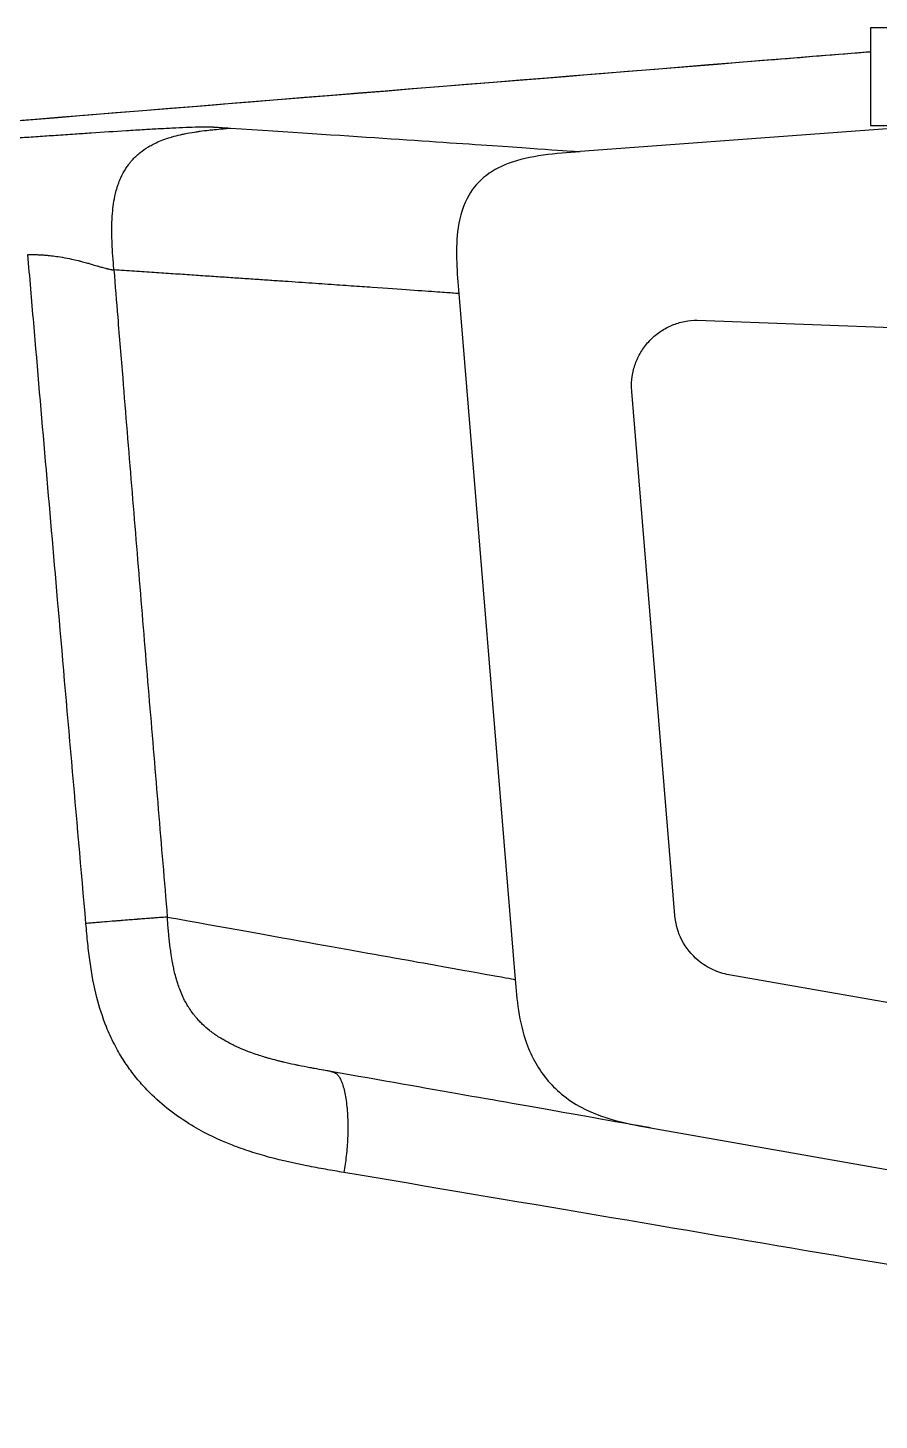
# Model space of a CAD drawing. Header units: inches. Extents: x 0.1 to 2.19, y 0.14 to 1.19.
# Drawn here: x 1.4375 to 1.4893, y 1.0857 to 1.1704 of the extents above; entities that cross this region are included whole.
import ezdxf

# ---------------------------------------------------------------- set-up
doc = ezdxf.new("R2010")
doc.units = ezdxf.units.IN
doc.header["$MEASUREMENT"] = 0

# ---------------------------------------------------------------- blocks, each defined once
blk = doc.blocks.new('bn30-3')
for p, q in [((1.29425, 3.146281), (1.283531, 3.146281)), ((1.283531, 3.146281), (1.283531, 3.140337)), ((1.286656, 3.140294), (1.265873, 3.138748)), ((1.283531, 3.140337), (1.289373, 3.140337)), ((1.258493, 3.130115), (1.261924, 3.088385)), ((1.273003, 3.128494), (1.291456, 3.12779)), ((1.271638, 3.09228), (1.269016, 3.124166)), ((1.344688, 3.076365), (1.274929, 3.088668)), ((1.270154, 3.079356), (1.331066, 3.068613))]:
    blk.add_line(p, q)
for points, knots in [([(1.178626, 3.136345), (1.211495, 3.139006), (1.244395, 3.141668), (1.279393, 3.144496), (1.281462, 3.144664), (1.283531, 3.144831)], [0.002488, 0.002488, 0.002488, 0.002488, 10.000206, 10.000206, 10.628405, 10.628405, 10.628405, 10.628405]), ([(1.231815, 3.139605), (1.23199, 3.139617), (1.232165, 3.139629), (1.232339, 3.13964), (1.232525, 3.139653), (1.232711, 3.139665), (1.232897, 3.139678), (1.233258, 3.139702), (1.233619, 3.139726), (1.23398, 3.139751), (1.23437, 3.139777), (1.23476, 3.139803), (1.23515, 3.139829), (1.23548, 3.139851), (1.23581, 3.139873), (1.236139, 3.139895), (1.236855, 3.139942), (1.237567, 3.139989), (1.238268, 3.140032), (1.238639, 3.140056), (1.239006, 3.140078), (1.239368, 3.1401), (1.239689, 3.140119), (1.240005, 3.140137), (1.240313, 3.140154), (1.240646, 3.140172), (1.240969, 3.140189), (1.241277, 3.140204), (1.241559, 3.140217), (1.241827, 3.140229), (1.242074, 3.140238), (1.242339, 3.140248), (1.242579, 3.140255), (1.242788, 3.140258), (1.242994, 3.140262), (1.243168, 3.140263), (1.243304, 3.14026), (1.243404, 3.140258), (1.243483, 3.140254), (1.243555, 3.140249), (1.243567, 3.140248), (1.243579, 3.140247), (1.243592, 3.140247), (1.243706, 3.140239), (1.24382, 3.140232), (1.243934, 3.140225), (1.244162, 3.14021), (1.244386, 3.140195), (1.244611, 3.140181)], [0, 0, 0, 0, 0.029979, 0.029979, 0.029979, 0.061805, 0.061805, 0.061805, 0.12361, 0.12361, 0.12361, 0.19048, 0.19048, 0.19048, 0.247157, 0.247157, 0.247157, 0.370303, 0.370303, 0.370303, 0.435388, 0.435388, 0.435388, 0.493112, 0.493112, 0.493112, 0.555388, 0.555388, 0.555388, 0.612444, 0.612444, 0.612444, 0.67358, 0.67358, 0.67358, 0.733946, 0.733946, 0.733946, 0.778239, 0.778239, 0.778239, 0.785887, 0.785887, 0.785887, 0.857265, 0.857265, 0.857265, 1, 1, 1, 1]), ([(1.237511, 3.131553), (1.237501, 3.131692), (1.23749, 3.131831), (1.23748, 3.13197), (1.23746, 3.132248), (1.237441, 3.132526), (1.237426, 3.1328), (1.237414, 3.13303), (1.237403, 3.133258), (1.237397, 3.133483), (1.237396, 3.133526), (1.237395, 3.133569), (1.237394, 3.133612), (1.237388, 3.13388), (1.237388, 3.134143), (1.237396, 3.134401), (1.237397, 3.134416), (1.237397, 3.134431), (1.237397, 3.134446), (1.237405, 3.134688), (1.23742, 3.134925), (1.237443, 3.135155), (1.237447, 3.135198), (1.237451, 3.13524), (1.237456, 3.135282), (1.237479, 3.135483), (1.237508, 3.13568), (1.237543, 3.135871), (1.237587, 3.136102), (1.237641, 3.136326), (1.237706, 3.136541), (1.237726, 3.136608), (1.237748, 3.136675), (1.237771, 3.136741), (1.237783, 3.136777), (1.237796, 3.136812), (1.237809, 3.136847), (1.237848, 3.136954), (1.237891, 3.137058), (1.237937, 3.13716), (1.238026, 3.137359), (1.238128, 3.137547), (1.238242, 3.137725), (1.23829, 3.1378), (1.238341, 3.137873), (1.238393, 3.137944), (1.238435, 3.138001), (1.238478, 3.138055), (1.238522, 3.138109), (1.238556, 3.138151), (1.238591, 3.138191), (1.238627, 3.138231), (1.238769, 3.138391), (1.238926, 3.13854), (1.239094, 3.138677), (1.239102, 3.138684), (1.239111, 3.13869), (1.239119, 3.138697), (1.239273, 3.13882), (1.239437, 3.138934), (1.239612, 3.139039), (1.239624, 3.139046), (1.239635, 3.139053), (1.239647, 3.13906), (1.23973, 3.139108), (1.239814, 3.139155), (1.239901, 3.139199), (1.240026, 3.139263), (1.240154, 3.139323), (1.240287, 3.139379), (1.240427, 3.139438), (1.240571, 3.139493), (1.24072, 3.139543), (1.240815, 3.139576), (1.240912, 3.139607), (1.241011, 3.139636), (1.241023, 3.13964), (1.241035, 3.139643), (1.241048, 3.139647), (1.241215, 3.139696), (1.241387, 3.13974), (1.241563, 3.13978), (1.241646, 3.1398), (1.24173, 3.139818), (1.241814, 3.139835), (1.242013, 3.139876), (1.242216, 3.139912), (1.242422, 3.139944), (1.24251, 3.139958), (1.242598, 3.139971), (1.242687, 3.139983), (1.242709, 3.139986), (1.242731, 3.139989), (1.242753, 3.139992), (1.242931, 3.140016), (1.243112, 3.140038), (1.243294, 3.140058), (1.2434, 3.14007), (1.243507, 3.140081), (1.243614, 3.140091), (1.243799, 3.14011), (1.243985, 3.140127), (1.244171, 3.140143), (1.244304, 3.140155), (1.244437, 3.140166), (1.244571, 3.140177), (1.244584, 3.140179), (1.244598, 3.14018), (1.244611, 3.140181)], [0, 0, 0, 0, 0.026642, 0.026642, 0.026642, 0.080108, 0.080108, 0.080108, 0.125, 0.125, 0.125, 0.133598, 0.133598, 0.133598, 0.187091, 0.187091, 0.187091, 0.190216, 0.190216, 0.190216, 0.240702, 0.240702, 0.240702, 0.25, 0.25, 0.25, 0.294512, 0.294512, 0.294512, 0.348654, 0.348654, 0.348654, 0.365775, 0.365775, 0.365775, 0.375, 0.375, 0.375, 0.403221, 0.403221, 0.403221, 0.458342, 0.458342, 0.458342, 0.481644, 0.481644, 0.481644, 0.5, 0.5, 0.5, 0.514155, 0.514155, 0.514155, 0.570819, 0.570819, 0.570819, 0.573562, 0.573562, 0.573562, 0.625, 0.625, 0.625, 0.628464, 0.628464, 0.628464, 0.652596, 0.652596, 0.652596, 0.687198, 0.687198, 0.687198, 0.723674, 0.723674, 0.723674, 0.747096, 0.747096, 0.747096, 0.75, 0.75, 0.75, 0.789532, 0.789532, 0.789532, 0.808206, 0.808206, 0.808206, 0.851897, 0.851897, 0.851897, 0.870437, 0.870437, 0.870437, 0.875, 0.875, 0.875, 0.911998, 0.911998, 0.911998, 0.93359, 0.93359, 0.93359, 0.970803, 0.970803, 0.970803, 0.997312, 0.997312, 0.997312, 1, 1, 1, 1]), ([(1.244611, 3.140181), (1.251656, 3.139724), (1.256979, 3.139362), (1.264027, 3.138878), (1.265812, 3.138752), (1.265873, 3.138748)], [0, 0, 0, 0, 0.25, 0.25, 0.4956249, 0.4956249, 0.4956249, 0.4956249]), ([(1.265873, 3.138748), (1.264397, 3.138638), (1.262816, 3.138521), (1.260954, 3.137815), (1.260446, 3.137543), (1.259582, 3.136816), (1.259249, 3.136394), (1.258671, 3.135273), (1.258504, 3.134574), (1.258284, 3.132664), (1.258391, 3.131363), (1.258494, 3.130115)], [-1.379741, -1.379741, -1.379741, -1.379741, -0.942627, -0.942627, -0.764775, -0.764775, -0.594469, -0.594469, -0.375744, -0.375744, -0.000009, -0.000009, -0.000009, -0.000009]), ([(1.232279, 3.132489), (1.2323, 3.132489), (1.23232, 3.132489), (1.232341, 3.13249), (1.232395, 3.13249), (1.23245, 3.13249), (1.232505, 3.13249), (1.232581, 3.132489), (1.232656, 3.132488), (1.232731, 3.132486), (1.232807, 3.132484), (1.232882, 3.132481), (1.232957, 3.132478), (1.232972, 3.132477), (1.232988, 3.132476), (1.233003, 3.132476), (1.233008, 3.132475), (1.233013, 3.132475), (1.233018, 3.132475), (1.233073, 3.132472), (1.233127, 3.132469), (1.233182, 3.132465), (1.233257, 3.13246), (1.233331, 3.132455), (1.233405, 3.132448), (1.233482, 3.132442), (1.233558, 3.132434), (1.233634, 3.132426), (1.233685, 3.132421), (1.233736, 3.132415), (1.233786, 3.132409), (1.233798, 3.132408), (1.233809, 3.132406), (1.23382, 3.132405), (1.233961, 3.132388), (1.234099, 3.132368), (1.234235, 3.132347), (1.23424, 3.132346), (1.234246, 3.132345), (1.234252, 3.132344), (1.234442, 3.132314), (1.234626, 3.132281), (1.234804, 3.132244), (1.234851, 3.132234), (1.234898, 3.132225), (1.234944, 3.132215), (1.23508, 3.132185), (1.235213, 3.132154), (1.235343, 3.132121), (1.235408, 3.132105), (1.235473, 3.132088), (1.235537, 3.132072), (1.235585, 3.132059), (1.235633, 3.132046), (1.235681, 3.132033), (1.235737, 3.132018), (1.235792, 3.132002), (1.235847, 3.131987), (1.235924, 3.131965), (1.235999, 3.131944), (1.236072, 3.131923), (1.236155, 3.131899), (1.236235, 3.131875), (1.236313, 3.131852), (1.23637, 3.131835), (1.236426, 3.131819), (1.236481, 3.131803), (1.236513, 3.131793), (1.236545, 3.131784), (1.236576, 3.131774), (1.236631, 3.131758), (1.236684, 3.131743), (1.236736, 3.131728), (1.236772, 3.131717), (1.236808, 3.131707), (1.236843, 3.131697), (1.236903, 3.13168), (1.23696, 3.131664), (1.237015, 3.13165), (1.237031, 3.131646), (1.237048, 3.131641), (1.237064, 3.131637), (1.237078, 3.131633), (1.237093, 3.13163), (1.237107, 3.131626), (1.237154, 3.131615), (1.237199, 3.131604), (1.237241, 3.131595), (1.237291, 3.131584), (1.237338, 3.131575), (1.23738, 3.131569), (1.237384, 3.131568), (1.237387, 3.131568), (1.23739, 3.131567), (1.237398, 3.131566), (1.237406, 3.131565), (1.237414, 3.131564), (1.237449, 3.131559), (1.237481, 3.131556), (1.237511, 3.131553)], [0, 0, 0, 0, 0.0083649, 0.0083649, 0.0083649, 0.0308989, 0.0308989, 0.0308989, 0.0620184, 0.0620184, 0.0620184, 0.0933478, 0.0933478, 0.0933478, 0.0997869, 0.0997869, 0.0997869, 0.1018624, 0.1018624, 0.1018624, 0.1248757, 0.1248757, 0.1248757, 0.1565901, 0.1565901, 0.1565901, 0.1895578, 0.1895578, 0.1895578, 0.2118155, 0.2118155, 0.2118155, 0.2167667, 0.2167667, 0.2167667, 0.2787654, 0.2787654, 0.2787654, 0.2814964, 0.2814964, 0.2814964, 0.368223, 0.368223, 0.368223, 0.3910176, 0.3910176, 0.3910176, 0.4587284, 0.4587284, 0.4587284, 0.4932804, 0.4932804, 0.4932804, 0.5196179, 0.5196179, 0.5196179, 0.5509339, 0.5509339, 0.5509339, 0.5952045, 0.5952045, 0.5952045, 0.6453726, 0.6453726, 0.6453726, 0.6823302, 0.6823302, 0.6823302, 0.7043309, 0.7043309, 0.7043309, 0.7429613, 0.7429613, 0.7429613, 0.770366, 0.770366, 0.770366, 0.8176355, 0.8176355, 0.8176355, 0.8321057, 0.8321057, 0.8321057, 0.8451345, 0.8451345, 0.8451345, 0.8886888, 0.8886888, 0.8886888, 0.9405408, 0.9405408, 0.9405408, 0.9446651, 0.9446651, 0.9446651, 0.9547621, 0.9547621, 0.9547621, 0.999999, 0.999999, 0.999999, 0.999999]), ([(1.235811, 3.09179), (1.235233, 3.098354), (1.234659, 3.104919), (1.234089, 3.111484), (1.233601, 3.117098), (1.233117, 3.122711), (1.232636, 3.128324), (1.232517, 3.129713), (1.232398, 3.131101), (1.232279, 3.132489)], [0, 0, 0, 0, 0.4839191, 0.4839191, 0.4839191, 0.8976755, 0.8976755, 0.8976755, 1, 1, 1, 1]), ([(1.258493, 3.130115), (1.258479, 3.130116), (1.258254, 3.130132), (1.257296, 3.1302), (1.25565, 3.130316), (1.253933, 3.130436), (1.252612, 3.130529), (1.251959, 3.130574), (1.251268, 3.130622), (1.25054, 3.130673), (1.249775, 3.130726), (1.248971, 3.130781), (1.248129, 3.130839), (1.247248, 3.130899), (1.246328, 3.130962), (1.245368, 3.131027), (1.244369, 3.131095), (1.243329, 3.131165), (1.242249, 3.131238), (1.241128, 3.131313), (1.239965, 3.13139), (1.238764, 3.13147), (1.237929, 3.131525), (1.237511, 3.131553)], [0.5044264, 0.5044264, 0.5044264, 0.5044264, 0.5620366, 0.624381, 0.6870336, 0.7499941, 0.7642457, 0.7785541, 0.7929194, 0.8073415, 0.8218204, 0.8363562, 0.8509488, 0.8655983, 0.8803045, 0.8950676, 0.9098875, 0.9247642, 0.9396978, 0.9546881, 0.9697353, 0.9848392, 1, 1, 1, 1]), ([(1.237511, 3.131553), (1.237589, 3.130595), (1.237667, 3.129637), (1.237745, 3.128678), (1.237846, 3.127446), (1.237946, 3.126214), (1.238047, 3.124982), (1.238226, 3.122792), (1.238406, 3.120603), (1.238585, 3.118414), (1.238765, 3.116228), (1.238945, 3.114041), (1.239126, 3.111855), (1.239306, 3.109666), (1.239487, 3.107478), (1.239669, 3.105289), (1.23985, 3.103104), (1.240032, 3.100918), (1.240214, 3.098732), (1.240396, 3.096548), (1.240578, 3.094363), (1.240761, 3.092179)], [0, 0, 0, 0, 0.073004, 0.073004, 0.073004, 0.166886, 0.166886, 0.166886, 0.333684, 0.333684, 0.333684, 0.500275, 0.500275, 0.500275, 0.667016, 0.667016, 0.667016, 0.833551, 0.833551, 0.833551, 1, 1, 1, 1]), ([(1.269016, 3.124166), (1.269007, 3.124278), (1.269003, 3.124388), (1.269003, 3.124741), (1.269027, 3.12501), (1.269132, 3.125538), (1.269213, 3.125797), (1.269402, 3.126253), (1.269527, 3.126492), (1.269826, 3.12694), (1.27, 3.127148), (1.270349, 3.127497), (1.270557, 3.12767), (1.271004, 3.127969), (1.271244, 3.128095), (1.2717, 3.128284), (1.271958, 3.128365), (1.272486, 3.12847), (1.272756, 3.128494), (1.273003, 3.128494)], [1.1530289, 1.1530289, 1.1530289, 1.1530289, 1.1847716, 1.1847716, 1.2588197, 1.2588197, 1.3328678, 1.3328678, 1.4069159, 1.4069159, 1.4809641, 1.4809641, 1.5550124, 1.5550124, 1.6290607, 1.6290607, 1.7031091, 1.7031091, 1.7771574, 1.7771574, 1.7771574, 1.7771574]), ([(1.240761, 3.092179), (1.240755, 3.092178), (1.240749, 3.092178), (1.240743, 3.092178), (1.240735, 3.092177), (1.240726, 3.092177), (1.240718, 3.092176), (1.240662, 3.092173), (1.240597, 3.092169), (1.240522, 3.092164), (1.24045, 3.09216), (1.24037, 3.092153), (1.240281, 3.092146), (1.24022, 3.092141), (1.240154, 3.092136), (1.240083, 3.092131), (1.240056, 3.092129), (1.240027, 3.092127), (1.239998, 3.092125), (1.23996, 3.092122), (1.23992, 3.092119), (1.239879, 3.092116), (1.239813, 3.092111), (1.239745, 3.092106), (1.239674, 3.0921), (1.239559, 3.092091), (1.239437, 3.092082), (1.239309, 3.092072), (1.239193, 3.092063), (1.239071, 3.092053), (1.238945, 3.092043), (1.238931, 3.092042), (1.238916, 3.092041), (1.238902, 3.09204), (1.238879, 3.092038), (1.238856, 3.092036), (1.238832, 3.092034), (1.23871, 3.092025), (1.238583, 3.092015), (1.238452, 3.092004), (1.238292, 3.091991), (1.238126, 3.091978), (1.237956, 3.091965), (1.237866, 3.091958), (1.237775, 3.09195), (1.237683, 3.091943), (1.237608, 3.091937), (1.237533, 3.091931), (1.237457, 3.091925), (1.237441, 3.091923), (1.237424, 3.091922), (1.237408, 3.091921), (1.237207, 3.091905), (1.237005, 3.09189), (1.2368, 3.091874), (1.236686, 3.091865), (1.236571, 3.091855), (1.236455, 3.091845), (1.236344, 3.091836), (1.236233, 3.091826), (1.236121, 3.091816), (1.236018, 3.091807), (1.235914, 3.091798), (1.235811, 3.09179)], [0, 0, 0, 0, 0.010196, 0.010196, 0.010196, 0.023507, 0.023507, 0.023507, 0.109781, 0.109781, 0.109781, 0.192542, 0.192542, 0.192542, 0.25, 0.25, 0.25, 0.272685, 0.272685, 0.272685, 0.302879, 0.302879, 0.302879, 0.351287, 0.351287, 0.351287, 0.429407, 0.429407, 0.429407, 0.5, 0.5, 0.5, 0.507992, 0.507992, 0.507992, 0.520775, 0.520775, 0.520775, 0.588081, 0.588081, 0.588081, 0.670824, 0.670824, 0.670824, 0.714518, 0.714518, 0.714518, 0.75, 0.75, 0.75, 0.757701, 0.757701, 0.757701, 0.851341, 0.851341, 0.851341, 0.903385, 0.903385, 0.903385, 0.953429, 0.953429, 0.953429, 1, 1, 1, 1]), ([(1.240761, 3.092179), (1.247595, 3.090954), (1.252805, 3.09002), (1.259986, 3.088733), (1.261853, 3.088398), (1.261924, 3.088385)], [0, 0, 0, 0, 0.2437923, 0.2437923, 0.4950045, 0.4950045, 0.4950045, 0.4950045]), ([(1.250703, 3.082787), (1.250622, 3.082801), (1.25054, 3.082816), (1.250458, 3.082831), (1.250403, 3.082841), (1.250347, 3.082851), (1.250291, 3.082861), (1.250285, 3.082862), (1.250278, 3.082863), (1.250272, 3.082864), (1.250089, 3.082897), (1.249906, 3.08293), (1.249724, 3.082963), (1.249636, 3.082979), (1.249548, 3.082995), (1.24946, 3.083011), (1.249454, 3.083013), (1.249447, 3.083014), (1.24944, 3.083015), (1.249209, 3.083059), (1.248979, 3.083104), (1.24875, 3.083151), (1.24871, 3.083159), (1.24867, 3.083167), (1.248629, 3.083175), (1.248582, 3.083185), (1.248534, 3.083195), (1.248487, 3.083205), (1.248268, 3.083252), (1.248051, 3.0833), (1.247835, 3.083351), (1.247817, 3.083356), (1.247799, 3.08336), (1.247781, 3.083364), (1.247702, 3.083383), (1.247623, 3.083403), (1.247544, 3.083422), (1.247378, 3.083464), (1.247213, 3.083508), (1.247049, 3.083553), (1.246972, 3.083574), (1.246894, 3.083596), (1.246818, 3.083619), (1.246758, 3.083636), (1.246698, 3.083654), (1.246639, 3.083672), (1.246514, 3.08371), (1.246389, 3.083749), (1.246265, 3.08379), (1.246125, 3.083837), (1.245985, 3.083885), (1.245848, 3.083935), (1.245825, 3.083943), (1.245802, 3.083952), (1.245779, 3.08396), (1.245678, 3.083998), (1.245577, 3.084037), (1.245477, 3.084077), (1.245306, 3.084146), (1.245137, 3.084218), (1.24497, 3.084295), (1.244966, 3.084297), (1.244963, 3.084299), (1.244959, 3.084301), (1.244861, 3.084346), (1.244764, 3.084392), (1.244669, 3.084441), (1.244515, 3.084518), (1.244364, 3.084599), (1.244215, 3.084685), (1.244173, 3.084709), (1.244131, 3.084734), (1.24409, 3.084759), (1.243989, 3.08482), (1.243889, 3.084883), (1.243791, 3.084948), (1.243699, 3.085009), (1.243609, 3.085073), (1.24352, 3.085138), (1.243455, 3.085186), (1.243392, 3.085235), (1.243329, 3.085285), (1.243178, 3.085405), (1.243032, 3.085532), (1.24289, 3.085669), (1.242822, 3.085735), (1.242754, 3.085803), (1.242688, 3.085874), (1.242612, 3.085956), (1.242537, 3.086042), (1.242464, 3.08613), (1.24242, 3.086183), (1.242377, 3.086237), (1.242335, 3.086292), (1.242257, 3.086395), (1.242181, 3.086502), (1.242109, 3.086612), (1.242079, 3.086658), (1.242049, 3.086706), (1.242019, 3.086754), (1.241966, 3.086842), (1.241914, 3.086931), (1.241865, 3.087023), (1.241802, 3.087141), (1.241742, 3.087261), (1.241687, 3.087384), (1.241625, 3.087519), (1.241568, 3.087657), (1.241515, 3.087798), (1.241506, 3.087822), (1.241497, 3.087847), (1.241488, 3.087872), (1.241445, 3.08799), (1.241405, 3.088109), (1.241368, 3.08823), (1.241349, 3.08829), (1.241332, 3.08835), (1.241314, 3.088411), (1.241274, 3.088551), (1.241238, 3.088693), (1.241204, 3.088836), (1.24118, 3.088939), (1.241157, 3.089043), (1.241135, 3.089148), (1.241116, 3.08924), (1.241098, 3.089333), (1.241081, 3.089426), (1.241052, 3.089583), (1.241026, 3.08974), (1.241003, 3.089898), (1.240991, 3.089973), (1.24098, 3.090049), (1.24097, 3.090124), (1.240961, 3.090189), (1.240953, 3.090253), (1.240944, 3.090318), (1.240914, 3.090557), (1.240888, 3.090795), (1.240864, 3.091035), (1.24086, 3.09107), (1.240857, 3.091105), (1.240853, 3.09114), (1.240853, 3.091145), (1.240852, 3.09115), (1.240852, 3.091155), (1.240838, 3.091294), (1.240825, 3.091434), (1.240812, 3.091573), (1.240801, 3.091704), (1.24079, 3.091835), (1.240779, 3.091966), (1.240773, 3.092037), (1.240767, 3.092108), (1.240761, 3.092179)], [0.0000001, 0.0000001, 0.0000001, 0.0000001, 0.0157619, 0.0157619, 0.0157619, 0.026545, 0.026545, 0.026545, 0.0277877, 0.0277877, 0.0277877, 0.0632659, 0.0632659, 0.0632659, 0.0804624, 0.0804624, 0.0804624, 0.0817824, 0.0817824, 0.0817824, 0.127218, 0.127218, 0.127218, 0.1352333, 0.1352333, 0.1352333, 0.1447011, 0.1447011, 0.1447011, 0.1885161, 0.1885161, 0.1885161, 0.1921708, 0.1921708, 0.1921708, 0.2083089, 0.2083089, 0.2083089, 0.2423777, 0.2423777, 0.2423777, 0.2585002, 0.2585002, 0.2585002, 0.2710079, 0.2710079, 0.2710079, 0.2975408, 0.2975408, 0.2975408, 0.3276793, 0.3276793, 0.3276793, 0.3326752, 0.3326752, 0.3326752, 0.3549529, 0.3549529, 0.3549529, 0.3932527, 0.3932527, 0.3932527, 0.3941114, 0.3941114, 0.3941114, 0.4165908, 0.4165908, 0.4165908, 0.4525957, 0.4525957, 0.4525957, 0.462813, 0.462813, 0.462813, 0.4875431, 0.4875431, 0.4875431, 0.5105397, 0.5105397, 0.5105397, 0.5271948, 0.5271948, 0.5271948, 0.5669246, 0.5669246, 0.5669246, 0.5862047, 0.5862047, 0.5862047, 0.6086744, 0.6086744, 0.6086744, 0.6221794, 0.6221794, 0.6221794, 0.6473232, 0.6473232, 0.6473232, 0.6579777, 0.6579777, 0.6579777, 0.6774912, 0.6774912, 0.6774912, 0.702473, 0.702473, 0.702473, 0.7300351, 0.7300351, 0.7300351, 0.7348656, 0.7348656, 0.7348656, 0.7579127, 0.7579127, 0.7579127, 0.7693787, 0.7693787, 0.7693787, 0.7960013, 0.7960013, 0.7960013, 0.8153434, 0.8153434, 0.8153434, 0.832524, 0.832524, 0.832524, 0.8614222, 0.8614222, 0.8614222, 0.8752088, 0.8752088, 0.8752088, 0.8870523, 0.8870523, 0.8870523, 0.9305972, 0.9305972, 0.9305972, 0.9370284, 0.9370284, 0.9370284, 0.9379148, 0.9379148, 0.9379148, 0.9633006, 0.9633006, 0.9633006, 0.9871207, 0.9871207, 0.9871207, 1, 1, 1, 1]), ([(1.274929, 3.088668), (1.274594, 3.088728), (1.274267, 3.088829), (1.273631, 3.089121), (1.273326, 3.089314), (1.272647, 3.089885), (1.272314, 3.090301), (1.271828, 3.091239), (1.271681, 3.091753), (1.271638, 3.09228)], [-0.526998, -0.526998, -0.526998, -0.526998, -0.4247751, -0.4247751, -0.3169643, -0.3169643, -0.158669, -0.158669, -0.0000002, -0.0000002, -0.0000002, -0.0000002]), ([(1.251509, 3.076641), (1.251321, 3.076673), (1.251133, 3.076705), (1.250945, 3.076737), (1.250758, 3.076769), (1.25057, 3.076802), (1.250382, 3.076835), (1.250007, 3.076901), (1.249631, 3.076971), (1.249256, 3.077044), (1.248501, 3.077193), (1.247748, 3.077361), (1.247001, 3.077561), (1.246602, 3.077669), (1.246204, 3.077785), (1.24581, 3.077913), (1.245444, 3.078032), (1.245081, 3.07816), (1.244721, 3.0783), (1.243926, 3.078611), (1.243148, 3.07898), (1.242406, 3.079415), (1.24194, 3.079688), (1.241488, 3.079987), (1.241054, 3.080313), (1.240629, 3.080633), (1.240222, 3.08098), (1.239838, 3.081351), (1.239617, 3.081565), (1.239404, 3.081788), (1.2392, 3.082019), (1.238994, 3.082251), (1.238798, 3.082492), (1.238611, 3.082741), (1.238422, 3.082993), (1.238242, 3.083252), (1.238073, 3.083519), (1.237882, 3.083817), (1.237704, 3.084125), (1.237542, 3.08444), (1.237363, 3.084786), (1.237202, 3.085142), (1.237057, 3.085504), (1.236823, 3.086085), (1.236629, 3.086683), (1.236472, 3.08729), (1.236291, 3.087995), (1.236162, 3.088713), (1.236063, 3.089434), (1.23601, 3.089813), (1.235966, 3.090193), (1.235926, 3.090574), (1.235906, 3.090773), (1.235886, 3.090972), (1.235867, 3.091171), (1.235848, 3.091377), (1.23583, 3.091583), (1.235811, 3.09179)], [0, 0, 0, 0, 0.02423, 0.02423, 0.02423, 0.048446, 0.048446, 0.048446, 0.096885, 0.096885, 0.096885, 0.194216, 0.194216, 0.194216, 0.246225, 0.246225, 0.246225, 0.294458, 0.294458, 0.294458, 0.401107, 0.401107, 0.401107, 0.468045, 0.468045, 0.468045, 0.533727, 0.533727, 0.533727, 0.571517, 0.571517, 0.571517, 0.609592, 0.609592, 0.609592, 0.648166, 0.648166, 0.648166, 0.691456, 0.691456, 0.691456, 0.738994, 0.738994, 0.738994, 0.81531, 0.81531, 0.81531, 0.903851, 0.903851, 0.903851, 0.95044, 0.95044, 0.95044, 0.974786, 0.974786, 0.974786, 1, 1, 1, 1]), ([(1.261925, 3.088385), (1.262024, 3.087178), (1.262135, 3.085829), (1.262923, 3.083654), (1.263354, 3.082883), (1.264472, 3.081588), (1.265177, 3.080989), (1.267499, 3.079825), (1.268906, 3.079576), (1.270154, 3.079356)], [-1.456541, -1.456541, -1.456541, -1.456541, -0.970628, -0.970628, -0.661454, -0.661454, -0.380269, -0.380269, 0, 0, 0, 0]), ([(1.270154, 3.079356), (1.270093, 3.079367), (1.268307, 3.079682), (1.261574, 3.08087), (1.256855, 3.081702), (1.250703, 3.082787)], [0.5045662, 0.5045662, 0.5045662, 0.5045662, 0.7613545, 0.7613545, 1, 1, 1, 1]), ([(1.250703, 3.082787), (1.250761, 3.082776), (1.250861, 3.082758), (1.251005, 3.08269), (1.251138, 3.082576), (1.251269, 3.082383), (1.25139, 3.082116), (1.251535, 3.081654), (1.25167, 3.080925), (1.251751, 3.079898), (1.251751, 3.078958), (1.251703, 3.078205), (1.251651, 3.07767), (1.251584, 3.077147), (1.251533, 3.076808), (1.251509, 3.076641)], [0, 0, 0, 0, 0.0625301, 0.1075421, 0.1651868, 0.2254208, 0.2901821, 0.3577408, 0.5000753, 0.6421348, 0.77456, 0.8339488, 0.8924543, 0.9469875, 1, 1, 1, 1]), ([(1.339796, 3.061572), (1.336812, 3.0621), (1.332492, 3.062852), (1.321466, 3.064752), (1.314762, 3.065901), (1.299399, 3.068523), (1.290742, 3.069996), (1.272024, 3.073171), (1.261964, 3.074875), (1.251509, 3.076641)], [0, 0, 0, 0, 0.25, 0.25, 0.5, 0.5, 0.75, 0.75, 1, 1, 1, 1])]:
    blk.add_open_spline(points, degree=3, knots=knots)
blk.add_open_spline([(1.283531, 3.144816), (1.248549, 3.14199), (1.213599, 3.139163), (1.178684, 3.136337)], degree=3)

msp = doc.modelspace()

# ---------------------------------------------------------------- block references
msp.add_blockref('bn30-3', (0.205239, -1.975857))

doc.saveas('drawing.dxf')
